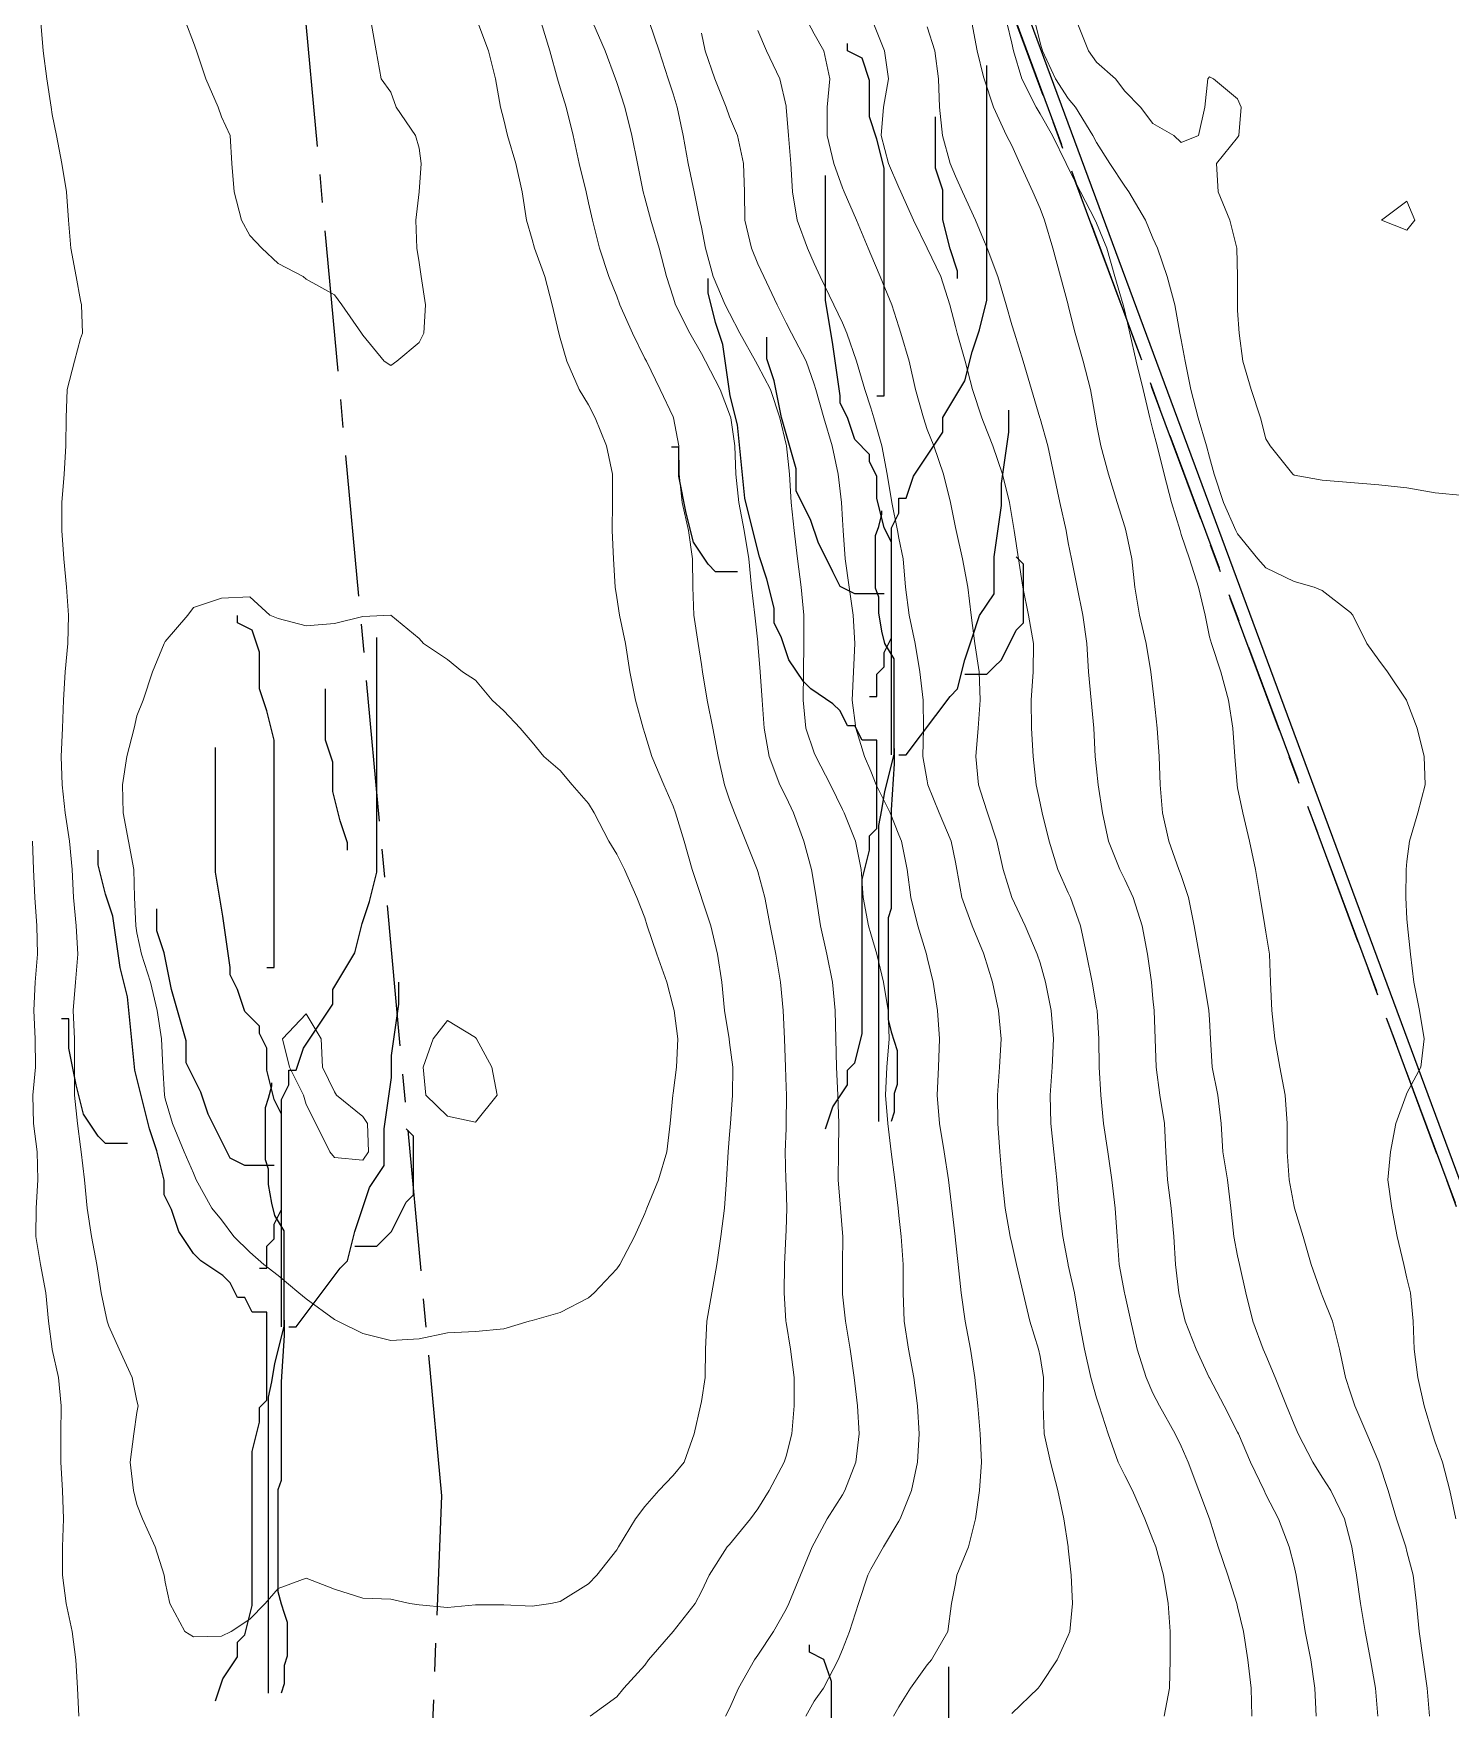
# Model space of a CAD drawing. Header units: centimetres. Extents: x 0 to 642158, y -847 to 649707.
# Drawn here: x 617130.42 to 617155.52, y 621345.87 to 621375.55 of the extents above; entities that cross this region are included whole.
import ezdxf

# ---------------------------------------------------------------- set-up
doc = ezdxf.new("R2010")
doc.units = ezdxf.units.CM
doc.header["$MEASUREMENT"] = 0
doc.linetypes.add('CENTERX2', pattern=[4, 2.5, -0.5, 0.5, -0.5])
doc.layers.add('MEV_vegetal_V', color=7, linetype='Continuous', lineweight=25)
doc.layers.add('WAL_topographie 0.5', color=253, linetype='Continuous', lineweight=20)
doc.layers.add('SPW_batiments', color=7, linetype='Continuous')
doc.layers.add('SPW_parcellaire cadastral', color=7, linetype='CENTERX2', lineweight=25, true_color=0xff0542)
picture_1 = doc.add_image_def('image2.png', size_in_pixel=(6614, 11023))

# ---------------------------------------------------------------- blocks, each defined once
blk = doc.blocks.new('legende vegetal')
at = {"layer": 'MEV_vegetal_V'}
for points in [[(617145.26, 621368.947), (617145.39, 621368.947), (617145.39, 621372.974), (617145.26, 621373.493), (617145.13, 621373.883), (617145.13, 621374.532), (617145, 621374.922), (617144.74, 621375.052), (617144.74, 621375.182)], [(617145.13, 621363.622), (617145.26, 621363.622), (617145.26, 621364.012), (617145.39, 621364.142), (617145.39, 621364.401), (617145.52, 621364.661), (617145.52, 621366.609), (617145.649, 621366.869), (617145.649, 621367.129), (617145.779, 621367.129), (617145.91, 621367.519), (617146.429, 621368.298), (617146.429, 621368.558), (617146.819, 621369.207), (617146.949, 621369.726), (617147.079, 621370.116), (617147.209, 621370.636), (617147.209, 621374.792)], [(617146.689, 621371.025), (617146.689, 621371.155), (617146.559, 621371.545), (617146.429, 621372.064), (617146.429, 621372.584), (617146.299, 621372.974), (617146.299, 621373.883)], [(617145.52, 621362.583), (617145.52, 621366.35), (617145.39, 621366.609), (617145.26, 621367.129), (617145.26, 621367.519), (617145.13, 621367.778), (617145.13, 621367.908), (617144.87, 621368.168), (617144.74, 621368.558), (617144.61, 621368.817), (617144.61, 621368.947), (617144.48, 621369.856), (617144.35, 621370.636), (617144.35, 621372.844)], [(617144.35, 621355.959), (617144.48, 621356.349), (617144.74, 621356.739), (617144.74, 621356.998), (617144.87, 621357.128), (617145, 621357.647), (617145, 621360.375), (617145.13, 621360.895), (617145.13, 621361.154), (617145.26, 621361.284), (617145.26, 621362.843), (617145, 621362.843), (617144.87, 621363.102), (617144.74, 621363.102), (617144.61, 621363.363), (617144.48, 621363.492), (617144.091, 621363.752), (617143.96, 621363.882), (617143.701, 621364.271), (617143.571, 621364.661), (617143.441, 621364.921), (617143.441, 621365.181), (617143.311, 621365.7), (617143.181, 621366.09), (617143.051, 621366.609), (617142.921, 621367.129), (617142.791, 621368.428), (617142.661, 621368.947), (617142.531, 621369.856), (617142.401, 621370.246), (617142.272, 621370.766), (617142.272, 621371.025)], [(617145.39, 621365.44), (617144.87, 621365.44), (617144.61, 621365.57), (617144.48, 621365.83), (617144.22, 621366.35), (617144.091, 621366.739), (617143.83, 621367.259), (617143.83, 621367.649), (617143.571, 621368.558), (617143.441, 621369.207), (617143.311, 621369.597), (617143.311, 621369.986)], [(617145.649, 621362.583), (617145.779, 621362.583), (617146.559, 621363.622), (617146.689, 621363.752), (617146.819, 621364.271), (617146.949, 621364.661), (617147.079, 621365.051), (617147.339, 621365.44), (617147.339, 621366.09), (617147.468, 621366.999), (617147.468, 621367.389), (617147.599, 621368.298), (617147.599, 621368.688)], [(617142.791, 621365.83), (617142.401, 621365.83), (617142.272, 621365.96), (617142.011, 621366.35), (617141.882, 621366.869), (617141.752, 621367.519), (617141.752, 621368.038), (617141.622, 621368.038)], [(617145.294, 621356.094), (617145.294, 621361.336), (617145.348, 621361.609), (617145.403, 621361.936), (617145.567, 621362.592), (617145.567, 621364.284), (617145.403, 621364.557), (617145.348, 621364.775), (617145.294, 621365.103), (617145.294, 621365.376), (617145.239, 621365.54), (617145.239, 621366.468), (617145.294, 621366.632), (617145.348, 621366.85), (617145.348, 621366.905)], [(617146.819, 621364.012), (617147.209, 621364.012), (617147.339, 621364.142), (617147.468, 621364.271), (617147.729, 621364.791), (617147.858, 621364.921), (617147.858, 621365.96), (617147.729, 621366.09)], [(617134.452, 621358.819), (617134.582, 621358.819), (617134.582, 621362.845), (617134.452, 621363.365), (617134.323, 621363.755), (617134.323, 621364.404), (617134.192, 621364.794), (617133.933, 621364.923), (617133.933, 621365.054)], [(617134.323, 621353.494), (617134.452, 621353.494), (617134.452, 621353.884), (617134.582, 621354.013), (617134.582, 621354.273), (617134.712, 621354.533), (617134.712, 621356.481), (617134.842, 621356.741), (617134.842, 621357.001), (617134.972, 621357.001), (617135.102, 621357.391), (617135.622, 621358.17), (617135.622, 621358.43), (617136.011, 621359.079), (617136.142, 621359.598), (617136.271, 621359.988), (617136.401, 621360.508), (617136.401, 621364.664)], [(617135.881, 621360.897), (617135.881, 621361.027), (617135.752, 621361.417), (617135.622, 621361.936), (617135.622, 621362.456), (617135.492, 621362.845), (617135.492, 621363.755)], [(617134.712, 621352.455), (617134.712, 621356.222), (617134.582, 621356.481), (617134.452, 621357.001), (617134.452, 621357.391), (617134.323, 621357.65), (617134.323, 621357.78), (617134.062, 621358.04), (617133.933, 621358.43), (617133.803, 621358.689), (617133.803, 621358.819), (617133.673, 621359.728), (617133.543, 621360.508), (617133.543, 621362.716)], [(617145.567, 621362.701), (617145.567, 621362.427), (617145.512, 621361.609), (617145.512, 621359.862), (617145.458, 621359.698), (617145.458, 621357.896), (617145.512, 621357.678), (617145.567, 621357.514), (617145.621, 621357.35), (617145.621, 621356.75), (617145.567, 621356.586), (617145.567, 621356.258), (617145.512, 621356.094)], [(617133.543, 621345.831), (617133.673, 621346.22), (617133.933, 621346.61), (617133.933, 621346.87), (617134.062, 621347), (617134.192, 621347.519), (617134.192, 621350.247), (617134.323, 621350.767), (617134.323, 621351.026), (617134.452, 621351.156), (617134.452, 621352.715), (617134.192, 621352.715), (617134.062, 621352.974), (617133.933, 621352.974), (617133.803, 621353.234), (617133.673, 621353.364), (617133.283, 621353.624), (617133.153, 621353.754), (617132.893, 621354.143), (617132.763, 621354.533), (617132.633, 621354.793), (617132.633, 621355.053), (617132.504, 621355.572), (617132.373, 621355.962), (617132.243, 621356.481), (617132.114, 621357.001), (617131.984, 621358.299), (617131.854, 621358.819), (617131.724, 621359.728), (617131.594, 621360.118), (617131.464, 621360.637), (617131.464, 621360.897)], [(617134.582, 621355.312), (617134.062, 621355.312), (617133.803, 621355.442), (617133.673, 621355.702), (617133.413, 621356.222), (617133.283, 621356.611), (617133.023, 621357.131), (617133.023, 621357.52), (617132.763, 621358.43), (617132.633, 621359.079), (617132.504, 621359.468), (617132.504, 621359.858)], [(617134.842, 621352.455), (617134.972, 621352.455), (617135.752, 621353.494), (617135.881, 621353.624), (617136.011, 621354.143), (617136.142, 621354.533), (617136.271, 621354.923), (617136.531, 621355.312), (617136.531, 621355.962), (617136.661, 621356.871), (617136.661, 621357.261), (617136.791, 621358.17), (617136.791, 621358.559)], [(617131.984, 621355.702), (617131.594, 621355.702), (617131.464, 621355.832), (617131.204, 621356.222), (617131.074, 621356.741), (617130.944, 621357.391), (617130.944, 621357.91), (617130.814, 621357.91)], [(617134.486, 621345.966), (617134.486, 621351.208), (617134.541, 621351.481), (617134.596, 621351.808), (617134.76, 621352.463), (617134.76, 621354.156), (617134.596, 621354.429), (617134.541, 621354.647), (617134.486, 621354.975), (617134.486, 621355.248), (617134.431, 621355.411), (617134.431, 621356.34), (617134.486, 621356.504), (617134.541, 621356.722), (617134.541, 621356.776)], [(617136.011, 621353.884), (617136.401, 621353.884), (617136.531, 621354.013), (617136.661, 621354.143), (617136.921, 621354.663), (617137.051, 621354.793), (617137.051, 621355.832), (617136.921, 621355.962)], [(617134.76, 621352.572), (617134.76, 621352.299), (617134.705, 621351.481), (617134.705, 621349.734), (617134.65, 621349.57), (617134.65, 621347.768), (617134.705, 621347.549), (617134.76, 621347.386), (617134.814, 621347.222), (617134.814, 621346.621), (617134.76, 621346.458), (617134.76, 621346.13), (617134.705, 621345.966)], [(617144.584, 621340.589), (617144.714, 621340.589), (617144.714, 621344.615), (617144.584, 621345.134), (617144.455, 621345.524), (617144.455, 621346.173), (617144.324, 621346.563), (617144.065, 621346.693), (617144.065, 621346.823)], [(617144.455, 621335.263), (617144.584, 621335.263), (617144.584, 621335.653), (617144.714, 621335.783), (617144.714, 621336.042), (617144.844, 621336.303), (617144.844, 621338.251), (617144.974, 621338.51), (617144.974, 621338.77), (617145.104, 621338.77), (617145.234, 621339.16), (617145.754, 621339.939), (617145.754, 621340.199), (617146.143, 621340.848), (617146.274, 621341.368), (617146.403, 621341.758), (617146.533, 621342.277), (617146.533, 621346.433)]]:
    blk.add_lwpolyline(points, dxfattribs=at)

msp = doc.modelspace()

# ---------------------------------------------------------------- linework, layer by layer
at = {"layer": 'SPW_batiments'}
msp.add_lwpolyline([(617201.563, 621358.395), (617171.366, 621339.709), (617171.616, 621339.226), (617173.366, 621340.259), (617175.766, 621336.459), (617181.533, 621339.96), (617188.617, 621328.078), (617170.219, 621316.859), (617163.584, 621334.391), (617157.932, 621349.19), (617141.627, 621393.188), (617169.725, 621410.341), (617201.563, 621358.395)], dxfattribs=at)
at = {"layer": 'SPW_parcellaire cadastral'}
for points in [[(617203.733, 621379.897), (617206.392, 621375.154), (617207.255, 621373.616), (617197.775, 621367.833), (617196.57, 621367.098), (617159.465, 621344.465), (617140.785, 621394.676), (617136.513, 621406.936), (617135.38, 621410.293), (617132.11, 621409.755), (617130.009, 621451.1)], [(617201.035, 621235.28), (617133.725, 621215.689), (617131.404, 621239.475), (617134.863, 621279.597), (617137.651, 621349.657), (617132.11, 621409.755), (617135.38, 621410.293), (617136.513, 621406.936), (617140.785, 621394.676), (617159.465, 621344.465), (617169.362, 621317.866), (617174.805, 621303.598), (617201.035, 621235.28)]]:
    msp.add_lwpolyline(points, dxfattribs=at)
at = {"layer": 'WAL_topographie 0.5'}
for points in [[(617133.92, 621347.25), (617133.75, 621347.168), (617133.25, 621347.155), (617133.096, 621347.25), (617132.836, 621347.75), (617132.75, 621348.125), (617132.732, 621348.25), (617132.575, 621348.75), (617132.348, 621349.25), (617132.25, 621349.5), (617132.187, 621349.75), (617132.132, 621350.25), (617132.196, 621350.75), (617132.25, 621351.129), (617132.274, 621351.25), (617132.25, 621351.34), (617132.164, 621351.75), (617131.933, 621352.25), (617131.75, 621352.659), (617131.723, 621352.75), (617131.616, 621353.25), (617131.537, 621353.75), (617131.448, 621354.25), (617131.366, 621354.75), (617131.322, 621355.25), (617131.264, 621355.75), (617131.25, 621355.835), (617131.2, 621356.25), (617131.147, 621356.75), (617131.145, 621357.25), (617131.142, 621357.75), (617131.122, 621358.25), (617131.164, 621358.75), (617131.202, 621359.25), (617131.175, 621359.75), (617131.127, 621360.25), (617131.1, 621360.75), (617131.053, 621361.25), (617130.978, 621361.75), (617130.926, 621362.25), (617130.91, 621362.75), (617130.932, 621363.25), (617130.951, 621363.75), (617130.976, 621364.25), (617131.024, 621364.75), (617131.036, 621365.25), (617131.003, 621365.75), (617130.957, 621366.25), (617130.918, 621366.75), (617130.922, 621367.25), (617130.961, 621367.75), (617130.991, 621368.25), (617130.998, 621368.75), (617131.016, 621369.25), (617131.143, 621369.75), (617131.25, 621370.15), (617131.284, 621370.25), (617131.267, 621370.75), (617131.25, 621370.828), (617131.175, 621371.25), (617131.082, 621371.75), (617131.04, 621372.25), (617131, 621372.75), (617130.918, 621373.25), (617130.824, 621373.75), (617130.75, 621374.122), (617130.731, 621374.25), (617130.653, 621374.75), (617130.588, 621375.25), (617130.547, 621375.75)], [(617136.853, 621369.75), (617136.75, 621369.677), (617136.633, 621369.75), (617136.25, 621370.21), (617136.228, 621370.25), (617135.878, 621370.75), (617135.75, 621370.926), (617135.25, 621371.204), (617135.194, 621371.25), (617134.75, 621371.482), (617134.461, 621371.75), (617134.25, 621371.979), (617134.103, 621372.25), (617133.973, 621372.75), (617133.933, 621373.25), (617133.902, 621373.75), (617133.75, 621374.079), (617133.69, 621374.25), (617133.472, 621374.75), (617133.303, 621375.25), (617133.25, 621375.396), (617133.117, 621375.75)], [(617138.292, 621375.75), (617138.478, 621375.25), (617138.6, 621374.75), (617138.692, 621374.25), (617138.75, 621374.028), (617138.817, 621373.75), (617138.964, 621373.25), (617139.074, 621372.75), (617139.149, 621372.25), (617139.25, 621371.904), (617139.292, 621371.75), (617139.474, 621371.25), (617139.608, 621370.75), (617139.727, 621370.25), (617139.75, 621370.158), (617139.864, 621369.75), (617140.083, 621369.25), (617140.25, 621368.976), (617140.366, 621368.75), (617140.57, 621368.25), (617140.676, 621367.75), (617140.677, 621367.25), (617140.67, 621366.75), (617140.69, 621366.25), (617140.72, 621365.75), (617140.75, 621365.568), (617140.802, 621365.25), (617140.903, 621364.75), (617140.984, 621364.25), (617141.081, 621363.75), (617141.216, 621363.25), (617141.25, 621363.154), (617141.374, 621362.75), (617141.584, 621362.25), (617141.75, 621361.871), (617141.792, 621361.75), (617141.945, 621361.25), (617142.087, 621360.75), (617142.249, 621360.25), (617142.25, 621360.246), (617142.415, 621359.75), (617142.536, 621359.25), (617142.61, 621358.75), (617142.662, 621358.25), (617142.741, 621357.75), (617142.75, 621357.684), (617142.805, 621357.25), (617142.803, 621356.75), (617142.767, 621356.25), (617142.75, 621356.056), (617142.723, 621355.75), (617142.693, 621355.25), (617142.659, 621354.75), (617142.593, 621354.25), (617142.521, 621353.75), (617142.434, 621353.25), (617142.344, 621352.75), (617142.323, 621352.25), (617142.314, 621351.75), (617142.25, 621351.326), (617142.237, 621351.25), (617142.122, 621350.75), (617141.945, 621350.25), (617141.75, 621350.016), (617141.498, 621349.75), (617141.25, 621349.468), (617141.083, 621349.25), (617140.781, 621348.75), (617140.75, 621348.697), (617140.398, 621348.25), (617140.25, 621348.099), (617139.75, 621347.786), (617139.583, 621347.75), (617139.25, 621347.702), (617138.75, 621347.725), (617138.25, 621347.722), (617137.75, 621347.675), (617137.25, 621347.724), (617137.083, 621347.75), (617136.75, 621347.825), (617136.25, 621347.844), (617135.75, 621348.003), (617135.25, 621348.199), (617134.75, 621348.014), (617134.521, 621347.75), (617134.25, 621347.469), (617133.92, 621347.25)], [(617136.398, 621375.75), (617136.486, 621375.25), (617136.579, 621374.75), (617136.75, 621374.518), (617136.843, 621374.25), (617137.183, 621373.75), (617137.25, 621373.523), (617137.285, 621373.25), (617137.25, 621372.75), (617137.25, 621372.75), (617137.194, 621372.25), (617137.206, 621371.75), (617137.25, 621371.5), (617137.285, 621371.25), (617137.365, 621370.75), (617137.33, 621370.25), (617137.25, 621370.079), (617136.853, 621369.75)], [(617139.411, 621375.75), (617139.564, 621375.25), (617139.702, 621374.75), (617139.75, 621374.592), (617139.857, 621374.25), (617139.978, 621373.75), (617140.083, 621373.25), (617140.206, 621372.75), (617140.25, 621372.558), (617140.318, 621372.25), (617140.442, 621371.75), (617140.609, 621371.25), (617140.75, 621370.905), (617140.808, 621370.75), (617141.03, 621370.25), (617141.25, 621369.801), (617141.275, 621369.75), (617141.518, 621369.25), (617141.75, 621368.766), (617141.757, 621368.75), (617141.85, 621368.25), (617141.859, 621367.75), (617141.909, 621367.25), (617142.02, 621366.75), (617142.094, 621366.25), (617142.101, 621365.75), (617142.119, 621365.25), (617142.192, 621364.75), (617142.25, 621364.377), (617142.269, 621364.25), (617142.35, 621363.75), (617142.455, 621363.25), (617142.547, 621362.75), (617142.661, 621362.25), (617142.75, 621361.984), (617142.835, 621361.75), (617143.037, 621361.25), (617143.238, 621360.75), (617143.25, 621360.713), (617143.374, 621360.25), (617143.47, 621359.75), (617143.569, 621359.25), (617143.649, 621358.75), (617143.697, 621358.25), (617143.724, 621357.75), (617143.739, 621357.25), (617143.75, 621356.893), (617143.755, 621356.75), (617143.754, 621356.25), (617143.75, 621356.162), (617143.733, 621355.75), (617143.746, 621355.25), (617143.75, 621355.162), (617143.766, 621354.75), (617143.75, 621354.361), (617143.745, 621354.25), (617143.721, 621353.75), (617143.717, 621353.25), (617143.745, 621352.75), (617143.75, 621352.724), (617143.828, 621352.25), (617143.892, 621351.75), (617143.892, 621351.25), (617143.853, 621350.75), (617143.75, 621350.359), (617143.718, 621350.25), (617143.453, 621349.75), (617143.25, 621349.427), (617143.122, 621349.25), (617142.75, 621348.795), (617142.705, 621348.75), (617142.389, 621348.25), (617142.25, 621347.963), (617142.14, 621347.75), (617141.75, 621347.25), (617141.75, 621347.25), (617141.315, 621346.75), (617141.25, 621346.656), (617140.876, 621346.25), (617140.75, 621346.096), (617140.277, 621345.75)], [(617140.329, 621375.75), (617140.544, 621375.25), (617140.729, 621374.75), (617140.75, 621374.687), (617140.893, 621374.25), (617141.018, 621373.75), (617141.116, 621373.25), (617141.221, 621372.75), (617141.25, 621372.642), (617141.353, 621372.25), (617141.501, 621371.75), (617141.634, 621371.25), (617141.75, 621370.886), (617141.792, 621370.75), (617142.046, 621370.25), (617142.25, 621369.888), (617142.324, 621369.75), (617142.581, 621369.25), (617142.75, 621368.814), (617142.773, 621368.75), (617142.84, 621368.25), (617142.858, 621367.75), (617142.916, 621367.25), (617143.01, 621366.75), (617143.088, 621366.25), (617143.14, 621365.75), (617143.196, 621365.25), (617143.25, 621364.772), (617143.252, 621364.75), (617143.291, 621364.25), (617143.324, 621363.75), (617143.364, 621363.25), (617143.449, 621362.75), (617143.642, 621362.25), (617143.75, 621362.03), (617143.883, 621361.75), (617144.064, 621361.25), (617144.201, 621360.75), (617144.25, 621360.471), (617144.285, 621360.25), (617144.359, 621359.75), (617144.471, 621359.25), (617144.57, 621358.75), (617144.618, 621358.25), (617144.632, 621357.75), (617144.642, 621357.25), (617144.666, 621356.75), (617144.686, 621356.25), (617144.676, 621355.75), (617144.675, 621355.25), (617144.717, 621354.75), (617144.75, 621354.315), (617144.755, 621354.25), (617144.751, 621353.75), (617144.75, 621353.583), (617144.747, 621353.25), (617144.75, 621353.226), (617144.801, 621352.75), (617144.886, 621352.25), (617144.955, 621351.75), (617145.013, 621351.25), (617145.047, 621350.75), (617144.986, 621350.25), (617144.793, 621349.75), (617144.75, 621349.674), (617144.479, 621349.25), (617144.25, 621348.816), (617144.214, 621348.75), (617144.003, 621348.25), (617143.802, 621347.75), (617143.75, 621347.645), (617143.527, 621347.25), (617143.25, 621346.831), (617143.189, 621346.75), (617142.91, 621346.25), (617142.75, 621345.887), (617142.68, 621345.75)], [(617141.329, 621375.75), (617141.501, 621375.25), (617141.664, 621374.75), (617141.75, 621374.485), (617141.821, 621374.25), (617141.927, 621373.75), (617142.013, 621373.25), (617142.124, 621372.75), (617142.224, 621372.25), (617142.25, 621372.126), (617142.324, 621371.75), (617142.46, 621371.25), (617142.671, 621370.75), (617142.75, 621370.602), (617142.929, 621370.25), (617143.208, 621369.75), (617143.25, 621369.672), (617143.475, 621369.25), (617143.64, 621368.75), (617143.75, 621368.277), (617143.756, 621368.25), (617143.812, 621367.75), (617143.842, 621367.25), (617143.894, 621366.75), (617143.95, 621366.25), (617144.017, 621365.75), (617144.063, 621365.25), (617144.063, 621364.75), (617144.057, 621364.25), (617144.054, 621363.75), (617144.099, 621363.25), (617144.25, 621362.813), (617144.275, 621362.75), (617144.539, 621362.25), (617144.75, 621361.81), (617144.779, 621361.75), (617144.978, 621361.25), (617145.079, 621360.75), (617145.115, 621360.25), (617145.208, 621359.75), (617145.25, 621359.608), (617145.356, 621359.25), (617145.479, 621358.75), (617145.56, 621358.25), (617145.574, 621357.75), (617145.533, 621357.25), (617145.514, 621356.75), (617145.55, 621356.25), (617145.614, 621355.75), (617145.675, 621355.25), (617145.736, 621354.75), (617145.75, 621354.622), (617145.791, 621354.25), (617145.822, 621353.75), (617145.823, 621353.25), (617145.844, 621352.75), (617145.921, 621352.25), (617146.014, 621351.75), (617146.081, 621351.25), (617146.109, 621350.75), (617146.08, 621350.25), (617145.974, 621349.75), (617145.774, 621349.25), (617145.75, 621349.209), (617145.479, 621348.75), (617145.25, 621348.355), (617145.199, 621348.25), (617145.034, 621347.75), (617144.871, 621347.25), (617144.75, 621346.936), (617144.673, 621346.75), (617144.414, 621346.25), (617144.25, 621346.018), (617144.1, 621345.75)], [(617142.25, 621375.561), (617142.319, 621375.25), (617142.489, 621374.75), (617142.691, 621374.25), (617142.75, 621374.081), (617142.887, 621373.75), (617142.997, 621373.25), (617143.012, 621372.75), (617143.022, 621372.25), (617143.138, 621371.75), (617143.25, 621371.476), (617143.355, 621371.25), (617143.59, 621370.75), (617143.75, 621370.429), (617143.845, 621370.25), (617144.109, 621369.75), (617144.25, 621369.341), (617144.279, 621369.25), (617144.42, 621368.75), (617144.565, 621368.25), (617144.673, 621367.75), (617144.732, 621367.25), (617144.75, 621366.942), (617144.762, 621366.75), (617144.799, 621366.25), (617144.87, 621365.75), (617144.941, 621365.25), (617144.969, 621364.75), (617144.943, 621364.25), (617144.924, 621363.75), (617144.986, 621363.25), (617145.142, 621362.75), (617145.25, 621362.49), (617145.349, 621362.25), (617145.596, 621361.75), (617145.75, 621361.362), (617145.796, 621361.25), (617145.898, 621360.75), (617145.961, 621360.25), (617146.084, 621359.75), (617146.237, 621359.25), (617146.25, 621359.189), (617146.356, 621358.75), (617146.433, 621358.25), (617146.47, 621357.75), (617146.449, 621357.25), (617146.426, 621356.75), (617146.466, 621356.25), (617146.548, 621355.75), (617146.626, 621355.25), (617146.688, 621354.75), (617146.743, 621354.25), (617146.75, 621354.183), (617146.801, 621353.75), (617146.855, 621353.25), (617146.925, 621352.75), (617147.016, 621352.25), (617147.097, 621351.75), (617147.15, 621351.25), (617147.186, 621350.75), (617147.21, 621350.25), (617147.179, 621349.75), (617147.105, 621349.25), (617146.98, 621348.75), (617146.778, 621348.25), (617146.75, 621348.1), (617146.682, 621347.75), (617146.613, 621347.25), (617146.329, 621346.75), (617146.25, 621346.662), (617145.953, 621346.25), (617145.75, 621345.919), (617145.655, 621345.75)], [(617143.25, 621375.605), (617143.402, 621375.25), (617143.64, 621374.75), (617143.75, 621374.27), (617143.753, 621374.25), (617143.792, 621373.75), (617143.835, 621373.25), (617143.864, 621372.75), (617143.946, 621372.25), (617144.129, 621371.75), (617144.25, 621371.481), (617144.352, 621371.25), (617144.597, 621370.75), (617144.75, 621370.43), (617144.829, 621370.25), (617144.999, 621369.75), (617145.147, 621369.25), (617145.25, 621368.926), (617145.303, 621368.75), (617145.444, 621368.25), (617145.544, 621367.75), (617145.624, 621367.25), (617145.725, 621366.75), (617145.75, 621366.618), (617145.823, 621366.25), (617145.866, 621365.75), (617145.932, 621365.25), (617146.037, 621364.75), (617146.121, 621364.25), (617146.18, 621363.75), (617146.186, 621363.25), (617146.172, 621362.75), (617146.25, 621362.316), (617146.26, 621362.25), (617146.465, 621361.75), (617146.673, 621361.25), (617146.75, 621360.876), (617146.774, 621360.75), (617146.865, 621360.25), (617147.048, 621359.75), (617147.25, 621359.265), (617147.256, 621359.25), (617147.407, 621358.75), (617147.516, 621358.25), (617147.562, 621357.75), (617147.532, 621357.25), (617147.495, 621356.75), (617147.501, 621356.25), (617147.536, 621355.75), (617147.576, 621355.25), (617147.633, 621354.75), (617147.721, 621354.25), (617147.75, 621354.124), (617147.835, 621353.75), (617147.953, 621353.25), (617148.071, 621352.75), (617148.223, 621352.25), (617148.25, 621352.122), (617148.31, 621351.75), (617148.302, 621351.25), (617148.323, 621350.75), (617148.432, 621350.25), (617148.562, 621349.75), (617148.67, 621349.25), (617148.748, 621348.75), (617148.75, 621348.726), (617148.801, 621348.25), (617148.823, 621347.75), (617148.776, 621347.25), (617148.75, 621347.18), (617148.554, 621346.75), (617148.25, 621346.293), (617148.214, 621346.25), (617147.75, 621345.8)], [(617144.144, 621375.75), (617144.25, 621375.546), (617144.419, 621375.25), (617144.525, 621374.75), (617144.478, 621374.25), (617144.48, 621373.75), (617144.598, 621373.25), (617144.75, 621372.819), (617144.78, 621372.75), (617144.995, 621372.25), (617145.206, 621371.75), (617145.25, 621371.643), (617145.42, 621371.25), (617145.624, 621370.75), (617145.75, 621370.358), (617145.782, 621370.25), (617145.933, 621369.75), (617146.046, 621369.25), (617146.182, 621368.75), (617146.25, 621368.543), (617146.366, 621368.25), (617146.541, 621367.75), (617146.666, 621367.25), (617146.75, 621366.808), (617146.761, 621366.75), (617146.877, 621366.25), (617146.972, 621365.75), (617147.032, 621365.25), (617147.095, 621364.75), (617147.169, 621364.25), (617147.191, 621363.75), (617147.151, 621363.25), (617147.114, 621362.75), (617147.159, 621362.25), (617147.25, 621361.968), (617147.32, 621361.75), (617147.484, 621361.25), (617147.599, 621360.75), (617147.75, 621360.253), (617147.751, 621360.25), (617147.986, 621359.75), (617148.199, 621359.25), (617148.25, 621359.093), (617148.347, 621358.75), (617148.446, 621358.25), (617148.488, 621357.75), (617148.465, 621357.25), (617148.431, 621356.75), (617148.441, 621356.25), (617148.493, 621355.75), (617148.544, 621355.25), (617148.591, 621354.75), (617148.654, 621354.25), (617148.748, 621353.75), (617148.75, 621353.74), (617148.858, 621353.25), (617148.944, 621352.75), (617149.036, 621352.25), (617149.149, 621351.75), (617149.25, 621351.393), (617149.298, 621351.25), (617149.458, 621350.75), (617149.636, 621350.25), (617149.75, 621350.013), (617149.886, 621349.75), (617150.108, 621349.25), (617150.25, 621348.884), (617150.299, 621348.75), (617150.434, 621348.25), (617150.52, 621347.75), (617150.557, 621347.25), (617150.556, 621346.75), (617150.543, 621346.25), (617150.446, 621345.75)], [(617145.294, 621375.75), (617145.495, 621375.25), (617145.564, 621374.75), (617145.476, 621374.25), (617145.433, 621373.75), (617145.563, 621373.25), (617145.75, 621372.827), (617145.783, 621372.75), (617146.01, 621372.25), (617146.25, 621371.75), (617146.25, 621371.75), (617146.49, 621371.25), (617146.649, 621370.75), (617146.75, 621370.363), (617146.781, 621370.25), (617146.922, 621369.75), (617147.053, 621369.25), (617147.217, 621368.75), (617147.25, 621368.671), (617147.414, 621368.25), (617147.587, 621367.75), (617147.706, 621367.25), (617147.75, 621367), (617147.791, 621366.75), (617147.868, 621366.25), (617147.947, 621365.75), (617148.045, 621365.25), (617148.131, 621364.75), (617148.125, 621364.25), (617148.091, 621363.75), (617148.101, 621363.25), (617148.127, 621362.75), (617148.18, 621362.25), (617148.25, 621361.921), (617148.286, 621361.75), (617148.41, 621361.25), (617148.566, 621360.75), (617148.75, 621360.336), (617148.791, 621360.25), (617148.968, 621359.75), (617149.074, 621359.25), (617149.174, 621358.75), (617149.25, 621358.295), (617149.259, 621358.25), (617149.288, 621357.75), (617149.298, 621357.25), (617149.328, 621356.75), (617149.376, 621356.25), (617149.449, 621355.75), (617149.52, 621355.25), (617149.578, 621354.75), (617149.615, 621354.25), (617149.654, 621353.75), (617149.744, 621353.25), (617149.75, 621353.225), (617149.86, 621352.75), (617149.97, 621352.25), (617150.129, 621351.75), (617150.25, 621351.474), (617150.363, 621351.25), (617150.645, 621350.75), (617150.75, 621350.534), (617150.871, 621350.25), (617151.06, 621349.75), (617151.25, 621349.25), (617151.25, 621349.25), (617151.406, 621348.75), (617151.576, 621348.25), (617151.736, 621347.75), (617151.75, 621347.691), (617151.851, 621347.25), (617151.933, 621346.75), (617151.99, 621346.25), (617152.003, 621345.75)], [(617146.25, 621375.673), (617146.388, 621375.25), (617146.45, 621374.75), (617146.47, 621374.25), (617146.524, 621373.75), (617146.658, 621373.25), (617146.75, 621373.027), (617146.878, 621372.75), (617147.105, 621372.25), (617147.25, 621371.904), (617147.314, 621371.75), (617147.499, 621371.25), (617147.647, 621370.75), (617147.75, 621370.397), (617147.794, 621370.25), (617147.952, 621369.75), (617148.096, 621369.25), (617148.245, 621368.75), (617148.25, 621368.733), (617148.385, 621368.25), (617148.495, 621367.75), (617148.6, 621367.25), (617148.711, 621366.75), (617148.75, 621366.532), (617148.808, 621366.25), (617148.908, 621365.75), (617149.009, 621365.25), (617149.077, 621364.75), (617149.105, 621364.25), (617149.153, 621363.75), (617149.204, 621363.25), (617149.227, 621362.75), (617149.25, 621362.531), (617149.28, 621362.25), (617149.356, 621361.75), (617149.46, 621361.25), (617149.661, 621360.75), (617149.75, 621360.569), (617149.898, 621360.25), (617150.058, 621359.75), (617150.151, 621359.25), (617150.221, 621358.75), (617150.25, 621358.46), (617150.269, 621358.25), (617150.287, 621357.75), (617150.307, 621357.25), (617150.373, 621356.75), (617150.454, 621356.25), (617150.479, 621355.75), (617150.505, 621355.25), (617150.573, 621354.75), (617150.619, 621354.25), (617150.648, 621353.75), (617150.708, 621353.25), (617150.75, 621353.048), (617150.821, 621352.75), (617151.015, 621352.25), (617151.246, 621351.75), (617151.25, 621351.742), (617151.509, 621351.25), (617151.75, 621350.784), (617151.767, 621350.75), (617151.98, 621350.25), (617152.218, 621349.75), (617152.25, 621349.68), (617152.471, 621349.25), (617152.661, 621348.75), (617152.75, 621348.412), (617152.786, 621348.25), (617152.867, 621347.75), (617152.949, 621347.25), (617153.045, 621346.75), (617153.115, 621346.25), (617153.139, 621345.75)], [(617147.039, 621375.75), (617147.137, 621375.25), (617147.25, 621374.785), (617147.258, 621374.75), (617147.425, 621374.25), (617147.658, 621373.75), (617147.75, 621373.569), (617147.89, 621373.25), (617148.123, 621372.75), (617148.25, 621372.455), (617148.326, 621372.25), (617148.477, 621371.75), (617148.611, 621371.25), (617148.747, 621370.75), (617148.75, 621370.74), (617148.872, 621370.25), (617149.011, 621369.75), (617149.142, 621369.25), (617149.229, 621368.75), (617149.25, 621368.638), (617149.328, 621368.25), (617149.461, 621367.75), (617149.614, 621367.25), (617149.75, 621366.816), (617149.769, 621366.75), (617149.874, 621366.25), (617149.926, 621365.75), (617150.011, 621365.25), (617150.128, 621364.75), (617150.213, 621364.25), (617150.25, 621363.948), (617150.274, 621363.75), (617150.323, 621363.25), (617150.361, 621362.75), (617150.378, 621362.25), (617150.416, 621361.75), (617150.53, 621361.25), (617150.711, 621360.75), (617150.75, 621360.639), (617150.882, 621360.25), (617150.981, 621359.75), (617151.066, 621359.25), (617151.159, 621358.75), (617151.241, 621358.25), (617151.25, 621358.091), (617151.27, 621357.75), (617151.301, 621357.25), (617151.402, 621356.75), (617151.458, 621356.25), (617151.489, 621355.75), (617151.571, 621355.25), (617151.629, 621354.75), (617151.68, 621354.25), (617151.75, 621353.906), (617151.784, 621353.75), (617151.894, 621353.25), (617152.019, 621352.75), (617152.205, 621352.25), (617152.25, 621352.145), (617152.417, 621351.75), (617152.614, 621351.25), (617152.75, 621350.92), (617152.822, 621350.75), (617153.08, 621350.25), (617153.25, 621349.987), (617153.401, 621349.75), (617153.643, 621349.25), (617153.75, 621348.842), (617153.772, 621348.75), (617153.855, 621348.25), (617153.929, 621347.75), (617154.007, 621347.25), (617154.104, 621346.75), (617154.193, 621346.25), (617154.233, 621345.75)], [(617147.663, 621375.75), (617147.75, 621375.386), (617147.779, 621375.25), (617147.929, 621374.75), (617148.183, 621374.25), (617148.25, 621374.131), (617148.47, 621373.75), (617148.713, 621373.25), (617148.75, 621373.174), (617148.968, 621372.75), (617149.228, 621372.25), (617149.25, 621372.195), (617149.431, 621371.75), (617149.577, 621371.25), (617149.722, 621370.75), (617149.75, 621370.635), (617149.839, 621370.25), (617149.953, 621369.75), (617150.074, 621369.25), (617150.193, 621368.75), (617150.25, 621368.534), (617150.322, 621368.25), (617150.448, 621367.75), (617150.578, 621367.25), (617150.729, 621366.75), (617150.75, 621366.683), (617150.899, 621366.25), (617151.057, 621365.75), (617151.175, 621365.25), (617151.25, 621364.871), (617151.285, 621364.75), (617151.453, 621364.25), (617151.588, 621363.75), (617151.664, 621363.25), (617151.698, 621362.75), (617151.742, 621362.25), (617151.75, 621362.193), (617151.841, 621361.75), (617151.96, 621361.25), (617152.066, 621360.75), (617152.148, 621360.25), (617152.234, 621359.75), (617152.25, 621359.639), (617152.313, 621359.25), (617152.331, 621358.75), (617152.357, 621358.25), (617152.406, 621357.75), (617152.495, 621357.25), (617152.594, 621356.75), (617152.626, 621356.25), (617152.629, 621355.75), (617152.661, 621355.25), (617152.75, 621354.779), (617152.756, 621354.75), (617152.908, 621354.25), (617153.051, 621353.75), (617153.229, 621353.25), (617153.25, 621353.202), (617153.428, 621352.75), (617153.557, 621352.25), (617153.662, 621351.75), (617153.75, 621351.48), (617153.826, 621351.25), (617154.037, 621350.75), (617154.25, 621350.25), (617154.25, 621350.25), (617154.419, 621349.75), (617154.566, 621349.25), (617154.729, 621348.75), (617154.75, 621348.666), (617154.86, 621348.25), (617154.916, 621347.75), (617154.966, 621347.25), (617155.036, 621346.75), (617155.107, 621346.25), (617155.151, 621345.75)], [(617148.161, 621375.75), (617148.25, 621375.387), (617148.292, 621375.25), (617148.525, 621374.75), (617148.75, 621374.406), (617148.878, 621374.25), (617149.186, 621373.75), (617149.25, 621373.627), (617149.486, 621373.25), (617149.75, 621372.849), (617149.823, 621372.75), (617150.12, 621372.25), (617150.25, 621371.928), (617150.328, 621371.75), (617150.502, 621371.25), (617150.635, 621370.75), (617150.727, 621370.25), (617150.75, 621370.128), (617150.82, 621369.75), (617150.922, 621369.25), (617151.052, 621368.75), (617151.196, 621368.25), (617151.25, 621368.048), (617151.334, 621367.75), (617151.498, 621367.25), (617151.72, 621366.75), (617151.75, 621366.693), (617152.108, 621366.25), (617152.25, 621366.088), (617152.75, 621365.846), (617153.108, 621365.75), (617153.25, 621365.69), (617153.75, 621365.299), (617153.788, 621365.25), (617154.037, 621364.75), (617154.25, 621364.454), (617154.406, 621364.25), (617154.742, 621363.75), (617154.75, 621363.732), (617154.933, 621363.25), (617155.055, 621362.75), (617155.071, 621362.25), (617154.945, 621361.75), (617154.794, 621361.25), (617154.75, 621360.889), (617154.733, 621360.75), (617154.728, 621360.25), (617154.75, 621359.875), (617154.758, 621359.75), (617154.815, 621359.25), (617154.874, 621358.75), (617154.972, 621358.25), (617155.053, 621357.75), (617154.997, 621357.25), (617154.75, 621356.786), (617154.734, 621356.75), (617154.55, 621356.25), (617154.456, 621355.75), (617154.413, 621355.25), (617154.482, 621354.75), (617154.579, 621354.25), (617154.694, 621353.75), (617154.75, 621353.51), (617154.812, 621353.25), (617154.861, 621352.75), (617154.879, 621352.25), (617154.94, 621351.75), (617155.053, 621351.25), (617155.204, 621350.75), (617155.25, 621350.606), (617155.38, 621350.25), (617155.509, 621349.75), (617155.614, 621349.25)], [(617148.906, 621375.75), (617149.11, 621375.25), (617149.25, 621375.047), (617149.585, 621374.75), (617149.75, 621374.531), (617150.031, 621374.25), (617150.25, 621373.958), (617150.62, 621373.75), (617150.75, 621373.627), (617151.054, 621373.75), (617151.171, 621374.25), (617151.224, 621374.75), (617151.25, 621374.787), (617151.321, 621374.75), (617151.75, 621374.397), (617151.813, 621374.25), (617151.77, 621373.75), (617151.75, 621373.712), (617151.375, 621373.25), (617151.404, 621372.75), (617151.609, 621372.25), (617151.738, 621371.75), (617151.746, 621371.25), (617151.747, 621370.75), (617151.75, 621370.65), (617151.776, 621370.25), (617151.841, 621369.75), (617151.989, 621369.25), (617152.152, 621368.75), (617152.25, 621368.375), (617152.325, 621368.25), (617152.728, 621367.75), (617152.75, 621367.733), (617153.25, 621367.641), (617153.75, 621367.601), (617154.25, 621367.562), (617154.75, 621367.505), (617155.25, 621367.417), (617155.75, 621367.37)], [(617154.889, 621372.25), (617154.75, 621372.071), (617154.296, 621372.25), (617154.75, 621372.583), (617154.889, 621372.25)], [(617139.196, 621352.75), (617138.75, 621352.614), (617138.25, 621352.564), (617137.75, 621352.539), (617137.25, 621352.438), (617136.75, 621352.404), (617136.25, 621352.528), (617135.808, 621352.75), (617135.75, 621352.779), (617135.25, 621353.145), (617135.116, 621353.25), (617134.75, 621353.558), (617134.496, 621353.75), (617134.25, 621353.972), (617133.968, 621354.25), (617133.75, 621354.543), (617133.577, 621354.75), (617133.299, 621355.25), (617133.25, 621355.371), (617133.088, 621355.75), (617132.881, 621356.25), (617132.75, 621356.686), (617132.736, 621356.75), (617132.709, 621357.25), (617132.684, 621357.75), (617132.609, 621358.25), (617132.489, 621358.75), (617132.334, 621359.25), (617132.25, 621359.625), (617132.228, 621359.75), (617132.21, 621360.25), (617132.194, 621360.75), (617132.103, 621361.25), (617132.004, 621361.75), (617131.994, 621362.25), (617132.07, 621362.75), (617132.199, 621363.25), (617132.25, 621363.467), (617132.362, 621363.75), (617132.527, 621364.25), (617132.734, 621364.75), (617132.75, 621364.787), (617133.154, 621365.25), (617133.25, 621365.386), (617133.75, 621365.554), (617134.25, 621365.576), (617134.607, 621365.25), (617134.75, 621365.193), (617135.25, 621365.062), (617135.75, 621365.107), (617136.25, 621365.231), (617136.75, 621365.25), (617136.75, 621365.25), (617136.75, 621365.25), (617137.25, 621364.837), (617137.328, 621364.75), (617137.75, 621364.466), (617138.018, 621364.25), (617138.25, 621364.101), (617138.545, 621363.75), (617138.75, 621363.558), (617139.037, 621363.25), (617139.25, 621363.005), (617139.459, 621362.75), (617139.75, 621362.5), (617139.963, 621362.25), (617140.25, 621361.919), (617140.351, 621361.75), (617140.613, 621361.25), (617140.75, 621361.018), (617140.885, 621360.75), (617141.106, 621360.25), (617141.25, 621359.891), (617141.29, 621359.75), (617141.462, 621359.25), (617141.636, 621358.75), (617141.75, 621358.318), (617141.767, 621358.25), (617141.83, 621357.75), (617141.811, 621357.25), (617141.75, 621356.788), (617141.742, 621356.75), (617141.696, 621356.25), (617141.638, 621355.75), (617141.489, 621355.25), (617141.286, 621354.75), (617141.25, 621354.656), (617141.065, 621354.25), (617140.803, 621353.75), (617140.75, 621353.673), (617140.349, 621353.25), (617140.25, 621353.162), (617139.75, 621352.901), (617139.25, 621352.761), (617139.196, 621352.75)], [(617131.219, 621345.75), (617131.199, 621346.25), (617131.166, 621346.75), (617131.103, 621347.25), (617130.999, 621347.75), (617130.933, 621348.25), (617130.933, 621348.75), (617130.95, 621349.25), (617130.934, 621349.75), (617130.901, 621350.25), (617130.902, 621350.75), (617130.91, 621351.25), (617130.863, 621351.75), (617130.75, 621352.245), (617130.749, 621352.25), (617130.682, 621352.75), (617130.634, 621353.25), (617130.544, 621353.75), (617130.461, 621354.25), (617130.463, 621354.75), (617130.496, 621355.25), (617130.48, 621355.75), (617130.42, 621356.25), (617130.409, 621356.75), (617130.452, 621357.25), (617130.449, 621357.75), (617130.421, 621358.25), (617130.449, 621358.75), (617130.489, 621359.25), (617130.478, 621359.75), (617130.44, 621360.25), (617130.418, 621360.75), (617130.4, 621361.25)], [(617136.355, 621355.75), (617136.25, 621355.599), (617135.75, 621355.645), (617135.668, 621355.75), (617135.417, 621356.25), (617135.25, 621356.583), (617135.203, 621356.75), (617134.956, 621357.25), (617134.827, 621357.75), (617135.25, 621358.19), (617135.512, 621357.75), (617135.536, 621357.25), (617135.75, 621356.809), (617135.788, 621356.75), (617136.25, 621356.375), (617136.333, 621356.25), (617136.355, 621355.75)], [(617138.631, 621356.75), (617138.25, 621356.274), (617137.75, 621356.379), (617137.366, 621356.75), (617137.324, 621357.25), (617137.5, 621357.75), (617137.75, 621358.075), (617138.25, 621357.775), (617138.263, 621357.75), (617138.536, 621357.25), (617138.631, 621356.75)]]:
    msp.add_lwpolyline(points, dxfattribs=at)

# ---------------------------------------------------------------- block references
at = {"layer": 'MEV_vegetal_V'}
msp.add_blockref('legende vegetal', (0.098, 0.193), dxfattribs=at)

# ---------------------------------------------------------------- pictures from other files: only their frames are drawn
image = msp.add_image(picture_1, insert=(616830.845, 620745.783), size_in_units=(429.466, 715.756), dxfattribs=dict(brightness=75))
image.dxf.flags = 7

doc.saveas('drawing.dxf')
